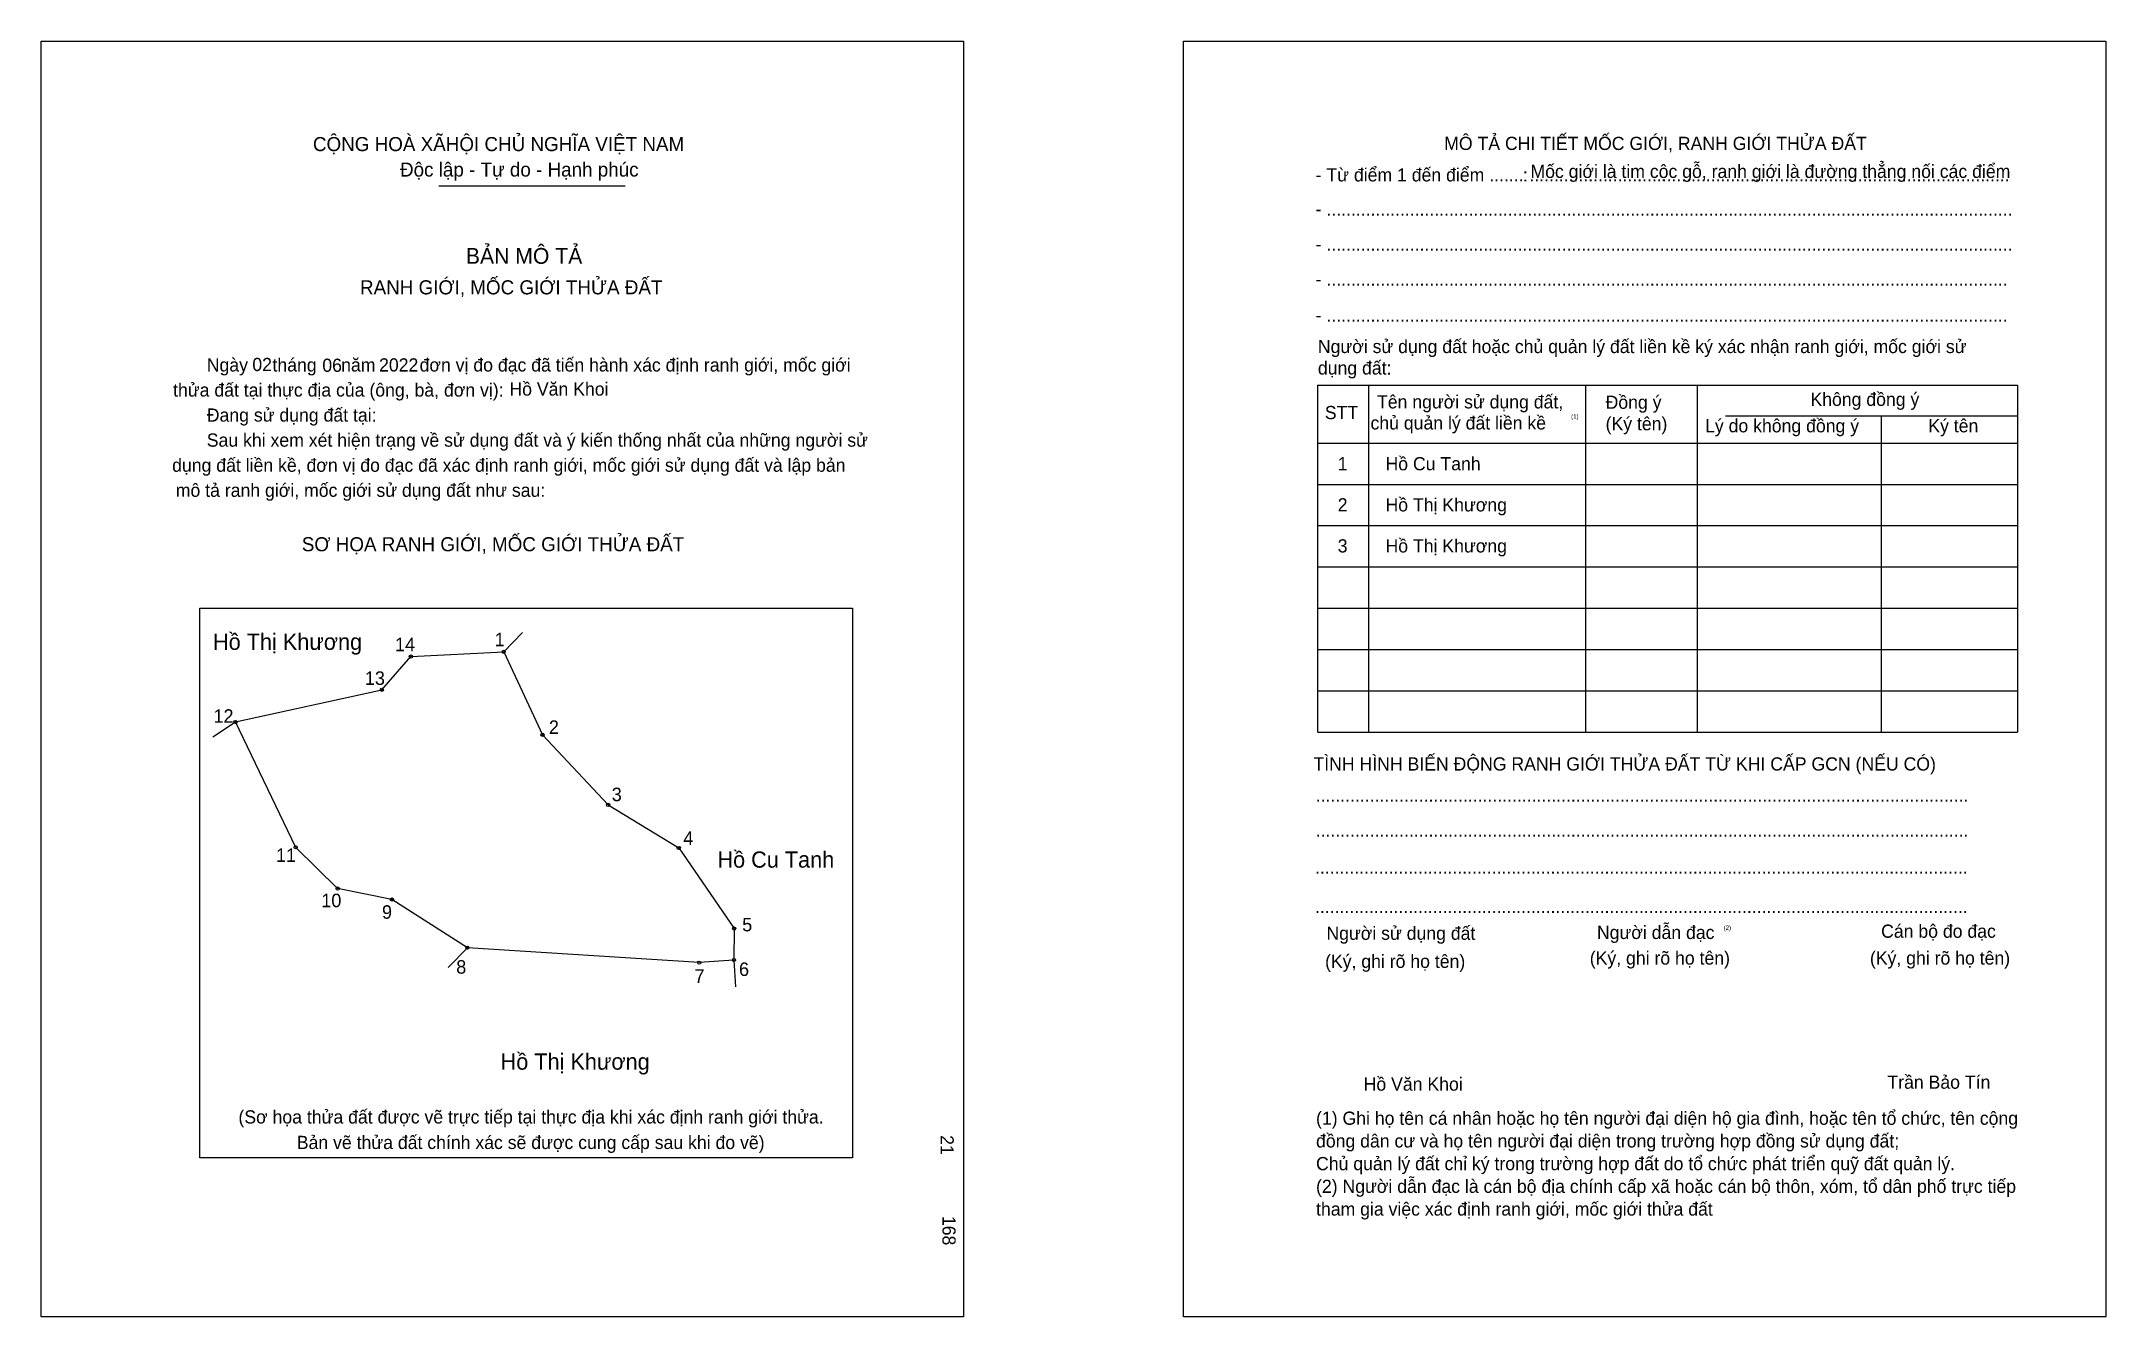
# Model space of a CAD drawing. Extents: x 547249 to 547844, y 1826239 to 1826606.
import ezdxf

# ---------------------------------------------------------------- set-up
doc = ezdxf.new("R2010")
doc.units = 0
for name, color, linetype in [('bmtKhungInTrang1', 7, 'Continuous'), ('bmtKhungInTrang2', 7, 'Continuous'), ('bmtNoiDung', 7, 'Continuous'), ('bmtTemplate', 7, 'Continuous'), ('CanhThua', 7, 'Continuous'), ('MocDinhThua', 7, 'Continuous'), ('RauThua', 7, 'Continuous'), ('SoHieuDinhThua', 7, 'Continuous'), ('TenChuLanCan', 7, 'Continuous')]:
    doc.layers.add(name, color=color, linetype=linetype)

msp = doc.modelspace()

# ---------------------------------------------------------------- linework, layer by layer
at = {"layer": 'bmtKhungInTrang1'}
msp.add_lwpolyline([(547248.93, 1826606.07), (547514.59, 1826606.07), (547514.59, 1826238.63), (547248.93, 1826238.63)], close=True, dxfattribs=at)
at = {"layer": 'bmtKhungInTrang2'}
msp.add_lwpolyline([(547577.94, 1826606.07), (547843.6, 1826606.07), (547843.6, 1826238.63), (547577.94, 1826238.63)], close=True, dxfattribs=at)
at = {"layer": 'bmtTemplate'}
for p, q in [((547363.41, 1826564.42), (547417.13, 1826564.42)), ((547631.23, 1826506.96), (547631.23, 1826407.07)), ((547693.73, 1826506.96), (547693.73, 1826407.07)), ((547725.88, 1826507.08), (547725.88, 1826407.07)), ((547818.16, 1826506.96), (547818.16, 1826407.07)), ((547734.03, 1826498.16), (547818.16, 1826498.16)), ((547616.66, 1826490.31), (547818.16, 1826490.31)), ((547616.66, 1826478.42), (547818.16, 1826478.42)), ((547616.66, 1826466.53), (547818.16, 1826466.53)), ((547616.66, 1826454.64), (547818.16, 1826454.64)), ((547616.66, 1826442.75), (547818.16, 1826442.75)), ((547616.66, 1826430.85), (547818.16, 1826430.85)), ((547616.66, 1826418.96), (547818.16, 1826418.96)), ((547616.66, 1826407.07), (547818.16, 1826407.07))]:
    msp.add_line(p, q, dxfattribs=at)
for points in [[(547616.53, 1826506.96), (547818.16, 1826506.96)], [(547616.53, 1826506.96), (547616.53, 1826407.07)], [(547778.94, 1826498.04), (547778.94, 1826407.07)]]:
    msp.add_lwpolyline(points, dxfattribs=at)
msp.add_lwpolyline([(547294.63, 1826284.39), (547294.63, 1826442.74), (547482.61, 1826442.74), (547482.61, 1826284.39)], close=True, dxfattribs=at)
at = {"layer": 'CanhThua'}
for p, q in [((547347.02, 1826419.25), (547355.4, 1826428.8)), ((547355.4, 1826428.8), (547382.13, 1826430.17)), ((547382.13, 1826430.17), (547393.3, 1826406.28)), ((547304.9, 1826409.97), (547347.02, 1826419.25)), ((547322.21, 1826373.85), (547304.9, 1826409.97)), ((547393.3, 1826406.28), (547412.19, 1826386.08)), ((547412.19, 1826386.08), (547432.56, 1826373.67)), ((547334.3, 1826361.98), (547322.21, 1826373.85)), ((547432.56, 1826373.67), (547448.52, 1826350.46)), ((547349.92, 1826358.83), (547334.3, 1826361.98)), ((547371.66, 1826344.94), (547349.92, 1826358.83)), ((547448.52, 1826350.46), (547448.46, 1826341.39)), ((547438.45, 1826340.64), (547371.66, 1826344.94)), ((547448.46, 1826341.39), (547438.45, 1826340.64))]:
    msp.add_line(p, q, dxfattribs=at)
at = {"layer": 'MocDinhThua'}
for centre in [(547355.4, 1826428.8), (547382.13, 1826430.17), (547347.02, 1826419.25), (547304.9, 1826409.97), (547393.3, 1826406.28), (547412.19, 1826386.08), (547322.21, 1826373.85), (547432.56, 1826373.67), (547334.3, 1826361.98), (547349.92, 1826358.83), (547448.52, 1826350.46), (547371.66, 1826344.94), (547438.45, 1826340.64), (547448.46, 1826341.39)]:
    msp.add_circle(centre, 0.466, dxfattribs=at)
at = {"layer": 'RauThua'}
for p, q in [((547382.13, 1826430.17), (547387.54, 1826435.72)), ((547298.34, 1826405.67), (547304.9, 1826409.97)), ((547366.17, 1826339.23), (547371.66, 1826344.94)), ((547448.46, 1826341.39), (547448.91, 1826333.63))]:
    msp.add_line(p, q, dxfattribs=at)

# ---------------------------------------------------------------- texts
at = {"layer": 'bmtNoiDung'}
for s, height, p in [('02', 3.801, (547309.72, 1826511.06)), ('06', 3.801, (547329.88, 1826510.84)), ('2022', 3.801, (547346.23, 1826510.93)), ('Hồ Văn Khoi', 3.8011, (547383.78, 1826503.99)), ('1', 3.8, (547622.38, 1826482.47)), ('Hồ Cu Tanh ', 3.8011, (547636.14, 1826482.47)), ('2', 3.8, (547622.38, 1826470.63)), ('Hồ Thị Khương ', 3.8011, (547636.14, 1826470.63)), ('3', 3.8, (547622.38, 1826458.8)), ('Hồ Thị Khương ', 3.8011, (547636.14, 1826458.8)), ('Hồ Văn Khoi', 3.8011, (547629.84, 1826303.75))]:
    msp.add_text(s, height=height, dxfattribs=at).set_placement(p)
for s, p in [('21', (547507.97, 1826290.93)), ('168', (547508.51, 1826267.67))]:
    msp.add_text(s, height=3.801, rotation=270, dxfattribs=at).set_placement(p)
at = {"layer": 'bmtTemplate'}
for s, height, p in [('CỘNG HOÀ XÃHỘI CHỦ NGHĨA VIỆT NAM', 4.0545, (547327.18, 1826574.42)), ('MÔ TẢ CHI TIẾT MỐC GIỚI, RANH GIỚI THỬA ĐẤT', 3.7996, (547653.05, 1826574.75)), ('Độc lập - Tự do - Hạnh phúc', 4.0545, (547352.26, 1826567.09)), ('Mốc giới là tim cộc gỗ, ranh giới là đường thẳng nối các điểm', 3.7996, (547677.9, 1826566.69)), ('- Từ điểm 1 đến điểm .......', 3.7996, (547616.02, 1826565.69)), (':', 3.8, (547675.71, 1826565.69)), ('..................................................................................................', 3.7996, (547677.59, 1826565.69)), ('- ............................................................................................................................................', 3.79965, (547616.02, 1826555.84)), ('BẢN MÔ TẢ', 4.561, (547371.23, 1826541.96)), ('- ............................................................................................................................................', 3.79965, (547616.02, 1826545.73)), ('RANH GIỚI, MỐC GIỚI THỬA ĐẤT', 4.0545, (547340.74, 1826533.16)), ('- ...........................................................................................................................................', 3.79965, (547616.02, 1826535.62)), ('- ...........................................................................................................................................', 3.79965, (547616.02, 1826525.28)), ('Người sử dụng đất hoặc chủ quản lý đất liền kề ký xác nhận ranh giới, mốc giới sử', 3.7996, (547616.66, 1826516.24)), ('Ngày     tháng     năm         đơn vị đo đạc đã tiến hành xác định ranh giới, mốc giới ', 3.8011, (547296.6, 1826510.93)), ('dụng đất:', 3.8, (547616.66, 1826510.06)), ('thửa đất tại thực địa của (ông, bà, đơn vị):', 3.8011, (547286.91, 1826503.71)), ('Không đồng ý', 3.7996, (547758.54, 1826501.02)), ('Đang sử dụng đất tại:', 3.8011, (547296.6, 1826496.49)), ('STT', 3.8, (547618.65, 1826497.21)), ('Tên người sử dụng đất,', 3.7996, (547633.69, 1826500.3)), ('Đồng ý', 3.8, (547699.54, 1826500.19)), ('Sau khi xem xét hiện trạng về sử dụng đất và ý kiến thống nhất của những người sử ', 3.8011, (547296.6, 1826489.27)), ('chủ quản lý đất liền kề', 3.7996, (547631.82, 1826494.23)), ('(1)', 1.267, (547689.61, 1826497.35)), ('(Ký tên)', 3.8, (547699.54, 1826494)), ('Lý do không đồng ý', 3.7996, (547728.2, 1826493.41)), ('Ký tên', 3.8, (547792.5, 1826493.41)), ('dụng đất liền kề, đơn vị đo đạc đã xác định ranh giới, mốc giới sử dụng đất và lập bản', 3.8011, (547286.62, 1826482.05)), ('mô tả ranh giới, mốc giới sử dụng đất như sau:', 3.8011, (547287.67, 1826474.83)), ('SƠ HỌA RANH GIỚI, MỐC GIỚI THỬA ĐẤT', 4.0545, (547323.98, 1826459.15)), ('TÌNH HÌNH BIẾN ĐỘNG RANH GIỚI THỬA ĐẤT TỪ KHI CẤP GCN (NẾU CÓ)', 3.7996, (547615.38, 1826395.98)), ('.....................................................................................................................................', 3.80534, (547616.02, 1826387.04)), ('.....................................................................................................................................', 3.80534, (547616.02, 1826376.93)), ('.....................................................................................................................................', 3.80534, (547615.82, 1826366.23)), ('.....................................................................................................................................', 3.80534, (547615.82, 1826354.93)), ('Người sử dụng đất', 3.7996, (547619.12, 1826347.21)), ('Người dẫn đạc', 3.7996, (547697.05, 1826347.44)), ('(2)', 1.267, (547733.54, 1826350.06)), ('Cán bộ đo đạc', 3.7996, (547778.9, 1826347.8)), ('(Ký, ghi rõ họ tên)', 3.7996, (547618.73, 1826339.12)), ('(Ký, ghi rõ họ tên)', 3.7996, (547694.98, 1826340.07)), ('(Ký, ghi rõ họ tên)', 3.7996, (547775.68, 1826340.07)), ('Trần Bảo Tín', 3.7996, (547780.72, 1826304.31)), ('(Sơ họa thửa đất được vẽ trực tiếp tại thực địa khi xác định ranh giới thửa.', 3.8011, (547305.72, 1826294.29)), ('(1) Ghi họ tên cá nhân hoặc họ tên người đại diện hộ gia đình, hoặc tên tổ chức, tên cộng', 3.7996, (547616.13, 1826293.92)), ('Bản vẽ thửa đất chính xác sẽ được cung cấp sau khi đo vẽ)', 3.8011, (547322.53, 1826286.94)), ('đồng dân cư và họ tên người đại diện trong trường hợp đồng sử dụng đất;', 3.7996, (547616.13, 1826287.38)), ('Chủ quản lý đất chỉ ký trong trường hợp đất do tổ chức phát triển quỹ đất quản lý.', 3.7996, (547616.13, 1826280.84)), ('(2) Người dẫn đạc là cán bộ địa chính cấp xã hoặc cán bộ thôn, xóm, tổ dân phố trực tiếp', 3.7996, (547616.13, 1826274.3)), ('tham gia việc xác định ranh giới, mốc giới thửa đất', 3.7996, (547616.13, 1826267.76))]:
    msp.add_text(s, height=height, dxfattribs=at).set_placement(p)
at = {"layer": 'SoHieuDinhThua'}
for s, height, p in [('14', 3.887, (547350.82, 1826430.36)), ('1', 3.89, (547379.52, 1826431.77)), ('13', 3.887, (547342.14, 1826420.65)), ('12', 3.887, (547298.53, 1826409.73)), ('2', 3.89, (547395.15, 1826406.52)), ('3', 3.89, (547413.25, 1826387.15)), ('4', 3.89, (547433.85, 1826374.55)), ('11', 3.887, (547316.53, 1826369.64)), ('10', 3.887, (547329.59, 1826356.61)), ('9', 3.89, (547347.07, 1826353.28)), ('5', 3.89, (547450.83, 1826349.65)), ('8', 3.89, (547368.46, 1826337.46)), ('7', 3.89, (547437.08, 1826334.81)), ('6', 3.89, (547449.91, 1826336.8))]:
    msp.add_text(s, height=height, dxfattribs=at).set_placement(p)
at = {"layer": 'TenChuLanCan'}
for s, p in [('Hồ Thị Khương', (547298.4, 1826430.74)), ('Hồ Cu Tanh', (547443.7, 1826368)), ('Hồ Thị Khương', (547381.24, 1826309.8))]:
    msp.add_text(s, height=4.665, dxfattribs=at).set_placement(p)

doc.saveas('drawing.dxf')
